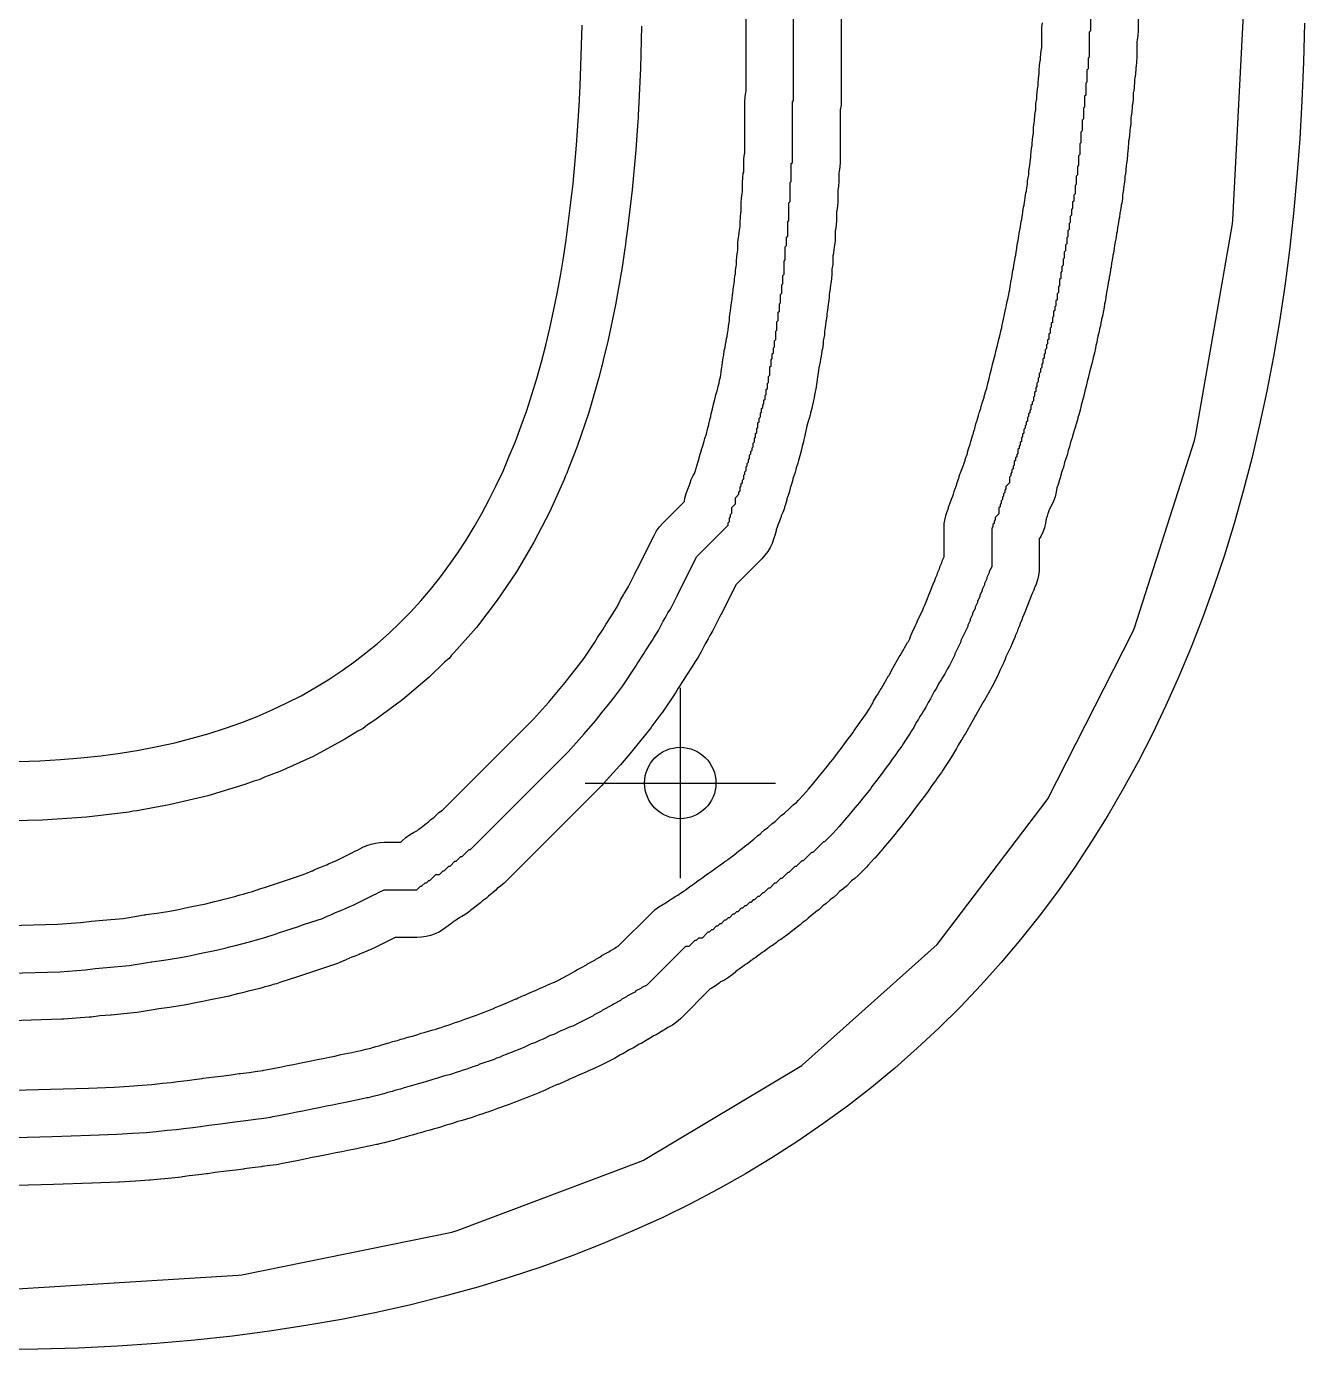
# Model space of a CAD drawing. Header units: millimetres. Extents: x 0 to 1800, y 0 to 406.
# Drawn here: x 906.4 to 1013.8, y 51.5 to 162.7 of the extents above; entities that cross this region are included whole.
import ezdxf

# ---------------------------------------------------------------- set-up
doc = ezdxf.new("R2010")
doc.units = ezdxf.units.MM
for name, color, linetype in [('1_LETTERS', 7, 'Continuous'), ('2_BACK_inset_5mm', 7, 'Continuous'), ('4_THREADED_RODS_MX', 7, 'Continuous'), ('CENTERLINE', 7, 'Continuous'), ('GROOVE_8MM', 7, 'Continuous')]:
    doc.layers.add(name, color=color, linetype=linetype)

msp = doc.modelspace()

# ---------------------------------------------------------------- linework, layer by layer
at = {"layer": '1_LETTERS'}
for points in [[(1013.8, 162.97), (1013.73, 159.69), (1013.59, 156.45), (1013.41, 153.25), (1013.17, 150.09), (1012.88, 146.98), (1012.54, 143.91), (1012.14, 140.88), (1011.7, 137.89), (1011.19, 134.95), (1010.64, 132.06), (1010.03, 129.21), (1009.37, 126.4), (1008.66, 123.64), (1007.89, 120.92), (1007.07, 118.26), (1006.19, 115.63), (1005.27, 113.06), (1004.28, 110.53), (1003.25, 108.05), (1002.16, 105.62), (1001.02, 103.24), (999.82, 100.9), (998.57, 98.61), (997.27, 96.38), (995.91, 94.19), (994.5, 92.05), (993.04, 89.97), (991.52, 87.93), (989.94, 85.95), (988.32, 84.02), (986.64, 82.14), (984.9, 80.31), (983.11, 78.53), (981.27, 76.81), (979.37, 75.14), (977.41, 73.52), (975.41, 71.96), (973.34, 70.45), (971.23, 69), (969.06, 67.6), (966.83, 66.26), (964.55, 64.98), (962.21, 63.75), (959.82, 62.57), (957.38, 61.46), (954.88, 60.4), (952.32, 59.4), (949.71, 58.45), (947.05, 57.57), (944.33, 56.74), (941.55, 55.97), (938.72, 55.26), (935.83, 54.61), (932.89, 54.03), (929.9, 53.5), (926.84, 53.03), (923.74, 52.62), (920.57, 52.28), (917.35, 52), (914.08, 51.78), (910.75, 51.62), (907.36, 51.52), (903.92, 51.49)], [(905.75, 100.91), (907.54, 100.98), (909.29, 101.08), (910.99, 101.22), (912.66, 101.4), (914.28, 101.61), (915.86, 101.87), (917.39, 102.17), (918.89, 102.5), (920.35, 102.87), (921.77, 103.27), (923.15, 103.72), (924.5, 104.19), (925.8, 104.71), (927.07, 105.25), (928.3, 105.84), (929.5, 106.45), (930.65, 107.11), (931.78, 107.79), (932.87, 108.51), (933.92, 109.26), (934.94, 110.04), (935.92, 110.85), (936.88, 111.7), (937.8, 112.57), (938.68, 113.48), (939.54, 114.41), (940.37, 115.38), (941.16, 116.37), (941.92, 117.4), (942.66, 118.45), (943.36, 119.53), (944.04, 120.63), (944.68, 121.77), (945.3, 122.93), (945.89, 124.11), (946.46, 125.33), (946.99, 126.57), (947.5, 127.83), (947.99, 129.12), (948.45, 130.43), (948.88, 131.76), (949.3, 133.12), (949.68, 134.5), (950.05, 135.91), (950.39, 137.33), (950.7, 138.78), (951, 140.25), (951.28, 141.74), (951.53, 143.25), (951.76, 144.78), (951.97, 146.33), (952.17, 147.9), (952.34, 149.49), (952.5, 151.09), (952.63, 152.72), (952.75, 154.36), (952.85, 156.02), (952.94, 157.69), (953.01, 159.38), (953.06, 161.09), (953.1, 162.81)]]:
    msp.add_lwpolyline(points, dxfattribs=at)
at = {"layer": '2_BACK_inset_5mm'}
for points in [[(903.8, 56.49), (924.21, 57.74), (924.5, 57.78), (942.17, 61.36), (942.61, 61.49), (957.94, 67.26), (958.26, 67.41), (971.58, 75.38), (971.63, 75.41), (982.94, 85.54), (992.19, 97.7), (992.23, 97.77), (999.36, 111.77), (999.51, 112.16), (1004.56, 127.9), (1004.68, 128.4), (1007.74, 146.11), (1007.78, 146.45), (1008.83, 166.43)], [(958.1, 162.73), (958, 159.2), (957.85, 155.74), (957.82, 155.27), (957.81, 155.03), (957.78, 154.75), (957.62, 152.32), (957.32, 148.97), (956.93, 145.68), (956.79, 144.72), (956.76, 144.37), (956.69, 144.03), (956.47, 142.46), (955.91, 139.3), (955.26, 136.21), (954.91, 134.79), (954.83, 134.37), (954.73, 134.07), (954.51, 133.2), (953.66, 130.26), (952.69, 127.4), (951.97, 125.56), (951.83, 125.15), (951.72, 124.92), (951.6, 124.63), (950.4, 121.94), (949.06, 119.35), (947.59, 116.86), (945.98, 114.47), (944.22, 112.19), (942.32, 110.04), (942.14, 109.86), (941.93, 109.59), (941.56, 109.29), (940.26, 108.01), (938.05, 106.12), (935.69, 104.38), (935.07, 103.99), (934.72, 103.7), (934.26, 103.47), (933.18, 102.79), (930.52, 101.35), (927.71, 100.08), (926.42, 99.6), (925.98, 99.38), (925.53, 99.27), (924.76, 98.98), (921.65, 98.04), (918.41, 97.27), (916.15, 96.87), (915.72, 96.76), (915.39, 96.73), (915.01, 96.67), (911.47, 96.24), (907.77, 95.98), (903.97, 95.89)]]:
    msp.add_lwpolyline(points, dxfattribs=at)
at = {"layer": '4_THREADED_RODS_MX'}
for p, q in [((961.35, 107.11), (961.35, 91.11)), ((953.35, 99.11), (969.35, 99.11))]:
    msp.add_line(p, q, dxfattribs=at)
msp.add_circle((961.35, 99.11), 3, dxfattribs=at)
at = {"layer": 'CENTERLINE'}
for points in [[(905.05, 83.13), (909.23, 83.25), (911.38, 83.41), (912.18, 83.51), (913.18, 83.59), (915.06, 83.76), (916.59, 84.02), (916.89, 84.08), (916.95, 84.08), (917.95, 84.21), (919.19, 84.42), (919.97, 84.57), (920.47, 84.67), (920.97, 84.77), (922.38, 85.05), (923.19, 85.26), (923.59, 85.36), (923.99, 85.46), (925.05, 85.72), (925.35, 85.82), (925.75, 85.92), (926.05, 86.02), (926.45, 86.12), (927.39, 86.44), (927.69, 86.54), (929.18, 87.03), (929.18, 87.03), (929.79, 87.24), (931.28, 87.73), (931.68, 87.93), (931.98, 88.03), (932.38, 88.23), (932.68, 88.33), (932.88, 88.43), (933.18, 88.53), (933.58, 88.73), (933.88, 88.83), (935.6, 89.7), (935.8, 89.8), (936, 89.9), (936.47, 90.13), (939.22, 90.13), (939.52, 90.43), (939.62, 90.43), (939.92, 90.73), (940.02, 90.73), (940.22, 90.93), (940.32, 90.93), (940.82, 91.43), (941.12, 91.43), (941.42, 91.73), (941.52, 91.73), (941.92, 92.13), (942.02, 92.13), (942.42, 92.53), (942.52, 92.53), (942.92, 92.93), (943.02, 92.93), (943.62, 93.53), (943.72, 93.53), (951.93, 101.73), (953.28, 103.24), (954.22, 104.33), (954.8, 105.06), (955.2, 105.56), (955.77, 106.28), (956.53, 107.29), (957.62, 108.92), (957.72, 109.12), (958.32, 110.02), (958.42, 110.22), (959.02, 111.12), (959.12, 111.32), (959.52, 111.92), (959.92, 112.72), (960.12, 113.02), (960.32, 113.42), (960.52, 113.72), (961.11, 114.9), (961.21, 115.1), (961.31, 115.3), (962.73, 118.13), (965.38, 120.78), (965.38, 120.98), (965.48, 121.08), (965.48, 121.38), (965.58, 121.48), (965.58, 121.68), (965.68, 121.78), (965.68, 122.28), (965.98, 122.58), (965.98, 123.08), (966.28, 123.38), (966.28, 123.58), (966.38, 123.68), (966.38, 123.98), (966.48, 124.08), (966.48, 124.28), (966.58, 124.38), (966.58, 124.58), (966.68, 124.68), (966.68, 124.98), (966.78, 125.08), (966.78, 125.28), (966.88, 125.38), (966.88, 125.68), (966.98, 125.78), (966.98, 125.98), (967.08, 126.08), (967.08, 126.28), (967.18, 126.38), (967.18, 126.68), (967.28, 126.78), (967.28, 126.98), (967.38, 127.08), (967.38, 127.28), (967.48, 127.38), (967.48, 127.68), (967.58, 127.78), (967.58, 128.08), (967.68, 128.18), (967.68, 128.48), (967.78, 128.58), (967.78, 128.88), (967.88, 128.98), (967.88, 129.38), (967.98, 129.48), (967.98, 129.78), (968.08, 129.88), (968.08, 130.18), (968.18, 130.28), (968.18, 130.58), (968.28, 130.68), (968.28, 130.88), (968.38, 130.98), (968.38, 131.28), (968.48, 131.38), (968.48, 131.68), (968.58, 131.78), (968.58, 132.18), (968.68, 132.28), (968.68, 132.68), (968.78, 132.78), (968.78, 133.28), (968.88, 133.38), (968.88, 134.08), (968.98, 134.18), (968.98, 134.68), (969.08, 134.78), (969.08, 135.18), (969.18, 135.28), (969.18, 135.68), (969.28, 135.78), (969.28, 136.28), (969.38, 136.38), (969.38, 137.08), (969.48, 137.18), (969.48, 137.88), (969.58, 137.98), (969.58, 138.68), (969.68, 138.78), (969.68, 139.38), (969.78, 139.48), (969.78, 140.18), (969.88, 140.28), (969.88, 140.98), (969.98, 141.08), (969.98, 141.78), (970.08, 141.88), (970.08, 142.98), (970.18, 143.08), (970.18, 144.18), (970.28, 144.28), (970.28, 144.98), (970.38, 145.08), (970.38, 146.28), (970.48, 146.38), (970.48, 147.88), (970.58, 147.98), (970.58, 149.58), (970.68, 149.68), (970.68, 151.18), (970.78, 151.28), (970.78, 156.38), (970.88, 156.48), (970.88, 206.16)], [(995.82, 164.63), (995.82, 162.33), (995.72, 162.23), (995.72, 160.13), (995.62, 160.03), (995.62, 159.13), (995.52, 159.03), (995.52, 158.03), (995.42, 157.93), (995.42, 156.93), (995.32, 156.83), (995.32, 155.93), (995.22, 155.83), (995.22, 154.93), (995.12, 154.83), (995.12, 153.93), (995.02, 153.83), (995.02, 152.93), (994.92, 152.83), (994.92, 151.93), (994.82, 151.83), (994.82, 151.03), (994.72, 150.93), (994.72, 150.23), (994.62, 150.13), (994.62, 149.43), (994.52, 149.33), (994.52, 148.63), (994.42, 148.53), (994.42, 148.03), (994.32, 147.93), (994.32, 147.43), (994.22, 147.33), (994.22, 146.83), (994.12, 146.73), (994.12, 146.23), (994.02, 146.13), (994.02, 145.63), (993.92, 145.53), (993.92, 145.03), (993.82, 144.93), (993.82, 144.43), (993.72, 144.33), (993.72, 143.83), (993.62, 143.73), (993.62, 143.23), (993.52, 143.13), (993.52, 142.63), (993.42, 142.53), (993.42, 142.13), (993.32, 142.03), (993.32, 141.53), (993.22, 141.43), (993.22, 140.93), (993.12, 140.83), (993.12, 140.33), (993.02, 140.23), (993.02, 139.73), (992.92, 139.63), (992.92, 139.23), (992.82, 139.13), (992.82, 138.83), (992.72, 138.73), (992.72, 138.33), (992.62, 138.23), (992.62, 137.83), (992.52, 137.73), (992.52, 137.43), (992.42, 137.33), (992.42, 136.93), (992.32, 136.83), (992.32, 136.43), (992.22, 136.33), (992.22, 136.03), (992.12, 135.93), (992.12, 135.63), (992.02, 135.53), (992.02, 135.23), (991.92, 135.13), (991.92, 134.83), (991.82, 134.73), (991.82, 134.43), (991.72, 134.33), (991.72, 134.03), (991.62, 133.93), (991.62, 133.63), (991.52, 133.53), (991.52, 133.23), (991.42, 133.13), (991.42, 132.83), (991.32, 132.73), (991.32, 132.43), (991.22, 132.33), (991.22, 132.03), (991.12, 131.93), (991.12, 131.63), (991.02, 131.53), (991.02, 131.23), (990.92, 131.13), (990.92, 130.93), (990.82, 130.83), (990.82, 130.53), (990.72, 130.43), (990.72, 130.23), (990.62, 130.13), (990.62, 129.93), (990.52, 129.83), (990.52, 129.53), (990.42, 129.43), (990.42, 129.23), (990.32, 129.13), (990.32, 128.93), (990.22, 128.83), (990.22, 128.53), (990.12, 128.43), (990.12, 128.23), (990.02, 128.13), (990.02, 127.83), (989.92, 127.73), (989.92, 127.53), (989.82, 127.43), (989.82, 127.23), (989.72, 127.13), (989.72, 126.83), (989.62, 126.73), (989.62, 126.53), (989.52, 126.43), (989.52, 126.23), (989.42, 126.13), (989.42, 125.83), (989.32, 125.73), (989.32, 125.53), (989.22, 125.43), (989.22, 125.23), (989.12, 125.13), (989.12, 124.93), (989.02, 124.83), (989.02, 124.33), (988.72, 124.03), (988.72, 123.83), (988.62, 123.73), (988.62, 123.53), (988.52, 123.43), (988.52, 123.23), (988.42, 123.13), (988.42, 122.93), (988.32, 122.83), (988.32, 122.63), (988.22, 122.53), (988.22, 122.33), (988.12, 122.23), (988.12, 121.73), (987.82, 121.43), (987.82, 121.23), (987.72, 121.13), (987.72, 120.93), (987.62, 120.83), (987.62, 120.63), (987.52, 120.53), (987.52, 117.28), (987.32, 116.88), (987.32, 116.78), (987.12, 116.38), (987.12, 116.28), (986.92, 115.88), (986.92, 115.78), (986.72, 115.38), (986.72, 115.28), (986.52, 114.88), (986.52, 114.78), (986.32, 114.38), (986.32, 114.28), (986.12, 113.88), (986.12, 113.78), (985.92, 113.38), (985.92, 113.28), (985.72, 112.88), (985.72, 112.78), (985.52, 112.38), (985.52, 112.28), (984.92, 111.08), (984.92, 110.98), (984.42, 109.98), (984.42, 109.88), (983.98, 108.99), (983.78, 108.69), (983.58, 108.29), (983.38, 107.99), (983.28, 107.79), (983.08, 107.49), (982.88, 107.09), (982.68, 106.79), (982.38, 106.19), (982.18, 105.89), (981.98, 105.49), (981.78, 105.19), (981.68, 104.99), (981.48, 104.69), (981.38, 104.49), (981.18, 104.19), (980.98, 103.79), (980.78, 103.49), (980.68, 103.29), (980.29, 102.71), (980.09, 102.41), (979.97, 102.22), (979.67, 101.82), (979.47, 101.52), (979.17, 101.12), (978.97, 100.82), (978.96, 100.81), (978.66, 100.41), (978.36, 100.01), (978.06, 99.61), (977.76, 99.21), (977.46, 98.81), (977.33, 98.63), (977.1, 98.35), (976.7, 97.85), (976.41, 97.48), (976.02, 97.02), (975.52, 96.42), (975.16, 95.98), (974.68, 95.44), (974.17, 94.87), (973.48, 94.18), (973.38, 94.18), (972.48, 93.28), (972.38, 93.28), (971.68, 92.58), (971.58, 92.58), (971.08, 92.08), (970.98, 92.08), (970.48, 91.58), (970.38, 91.58), (969.88, 91.08), (969.78, 91.08), (969.38, 90.68), (969.28, 90.68), (968.88, 90.28), (968.78, 90.28), (968.38, 89.88), (968.28, 89.88), (967.98, 89.58), (967.88, 89.58), (967.58, 89.28), (967.48, 89.28), (967.28, 89.08), (967.18, 89.08), (966.88, 88.78), (966.78, 88.78), (966.58, 88.58), (966.48, 88.58), (966.18, 88.28), (966.08, 88.28), (965.88, 88.08), (965.78, 88.08), (965.48, 87.78), (965.38, 87.78), (965.18, 87.58), (965.08, 87.58), (964.78, 87.28), (964.68, 87.28), (964.48, 87.08), (964.38, 87.08), (964.08, 86.78), (963.98, 86.78), (963.78, 86.58), (963.68, 86.58), (963.18, 86.08), (962.88, 86.08), (962.68, 85.88), (962.58, 85.88), (962.08, 85.38), (961.78, 85.38), (958.53, 82.13), (958.13, 81.93), (958.03, 81.83), (957.63, 81.63), (957.53, 81.53), (956.93, 81.23), (956.83, 81.13), (956.43, 80.93), (956.33, 80.83), (955.73, 80.53), (955.63, 80.43), (954.83, 80.03), (954.73, 79.93), (954.13, 79.63), (954.03, 79.53), (952.92, 78.98), (952.92, 78.98), (952.32, 78.68), (952.02, 78.58), (951.62, 78.38), (951.32, 78.28), (950.72, 77.98), (950.42, 77.88), (949.82, 77.58), (949.52, 77.48), (949.12, 77.28), (948.82, 77.18), (948.22, 76.88), (947.92, 76.78), (947.72, 76.68), (947.42, 76.58), (947.22, 76.48), (946.92, 76.38), (946.72, 76.28), (946.42, 76.18), (946.22, 76.08), (945.92, 75.98), (945.72, 75.88), (944.52, 75.48), (944.32, 75.38), (944.31, 75.37), (944.01, 75.27), (943.71, 75.17), (943.41, 75.07), (943.11, 74.97), (942.81, 74.87), (942.51, 74.77), (942.21, 74.67), (941.95, 74.59), (941.55, 74.49), (940.95, 74.29), (940.55, 74.19), (939.95, 73.99), (939.55, 73.89), (939.25, 73.79), (938.85, 73.69), (938.55, 73.59), (938.15, 73.49), (937.85, 73.39), (937.45, 73.29), (937.15, 73.19), (936.75, 73.09), (936.45, 72.99), (936.31, 72.95), (935.91, 72.85), (935.51, 72.75), (935.12, 72.65), (935.03, 72.64), (934.53, 72.54), (933.62, 72.35), (933.22, 72.25), (932.63, 72.14), (932.13, 72.04), (931.63, 71.94), (931.13, 71.84), (930.13, 71.64), (929.63, 71.54), (929.13, 71.44), (928.63, 71.34), (927.63, 71.14), (927.13, 71.04), (926.93, 71), (926.35, 70.92), (925.65, 70.82), (924.85, 70.72), (924.15, 70.62), (923.51, 70.54), (922.71, 70.44), (921.75, 70.32), (921.05, 70.22), (920.41, 70.14), (919.61, 70.04), (919.02, 69.97), (918.24, 69.89), (917.32, 69.8), (916.47, 69.72), (915.32, 69.64), (914, 69.56), (911.78, 69.47), (908.57, 69.37), (905.44, 69.28)]]:
    msp.add_lwpolyline(points, dxfattribs=at)
at = {"layer": 'GROOVE_8MM'}
for points in [[(905, 87.13), (909.02, 87.24), (910.97, 87.39), (911.68, 87.48), (911.87, 87.5), (912.84, 87.58), (914.55, 87.73), (915.87, 87.95), (916.1, 88), (916.32, 88.04), (916.38, 88.04), (916.45, 88.05), (917.37, 88.17), (918.47, 88.35), (919.18, 88.49), (919.68, 88.59), (920.18, 88.69), (921.5, 88.96), (922.22, 89.14), (922.62, 89.24), (923.02, 89.34), (923.93, 89.56), (924.08, 89.62), (924.38, 89.7), (924.63, 89.76), (924.78, 89.82), (925.08, 89.9), (925.33, 89.96), (926.12, 90.23), (926.42, 90.33), (927.92, 90.83), (927.92, 90.83), (928.52, 91.03), (929.75, 91.44), (929.89, 91.51), (930.42, 91.73), (930.45, 91.74), (930.59, 91.81), (931.12, 92.03), (931.2, 92.06), (931.62, 92.23), (931.65, 92.24), (931.79, 92.31), (932.32, 92.53), (932.35, 92.54), (933.82, 93.27), (934.02, 93.37), (934.22, 93.47), (934.68, 93.71), (935.02, 93.86), (935.37, 93.98), (935.74, 94.06), (936.1, 94.11), (936.47, 94.13), (937.82, 94.13), (937.86, 94.15), (937.97, 94.23), (937.99, 94.26), (938.28, 94.52), (938.6, 94.76), (938.94, 94.96), (939.26, 95.11), (939.38, 95.22), (939.7, 95.46), (939.7, 95.46), (939.88, 95.62), (940.2, 95.86), (940.2, 95.86), (940.38, 96.02), (940.67, 96.23), (940.79, 96.36), (941.08, 96.62), (941.37, 96.83), (949.02, 104.49), (950.28, 105.88), (951.13, 106.88), (951.68, 107.56), (952.08, 108.06), (952.61, 108.73), (953.27, 109.6), (954.17, 110.95), (954.39, 111.33), (954.87, 112.05), (955.09, 112.43), (955.57, 113.15), (955.79, 113.53), (956.05, 113.93), (956.34, 114.5), (956.59, 114.93), (956.65, 115.03), (956.74, 115.2), (956.99, 115.63), (957.05, 115.73), (957.53, 116.69), (957.63, 116.89), (957.73, 117.09), (959.15, 119.92), (959.36, 120.3), (959.61, 120.64), (959.9, 120.96), (961.71, 122.77), (961.75, 123.06), (961.85, 123.44), (961.98, 123.81), (962.11, 124.08), (962.15, 124.24), (962.28, 124.61), (962.45, 124.97), (962.54, 125.13), (962.55, 125.14), (962.63, 125.38), (962.65, 125.44), (962.73, 125.68), (962.75, 125.74), (962.75, 125.75), (962.75, 125.76), (962.85, 126.14), (962.93, 126.38), (962.95, 126.44), (962.95, 126.45), (962.95, 126.46), (963.05, 126.84), (963.13, 127.08), (963.15, 127.14), (963.23, 127.38), (963.25, 127.44), (963.25, 127.45), (963.25, 127.46), (963.35, 127.84), (963.43, 128.08), (963.45, 128.14), (963.53, 128.38), (963.55, 128.44), (963.55, 128.45), (963.55, 128.46), (963.65, 128.84), (963.65, 128.85), (963.65, 128.86), (963.75, 129.24), (963.75, 129.25), (963.75, 129.26), (963.85, 129.64), (963.85, 129.65), (963.85, 129.66), (963.92, 129.92), (963.95, 130.16), (964.05, 130.54), (964.05, 130.55), (964.05, 130.56), (964.15, 130.94), (964.15, 130.95), (964.15, 130.96), (964.25, 131.34), (964.25, 131.35), (964.25, 131.36), (964.35, 131.74), (964.43, 131.98), (964.45, 132.04), (964.45, 132.05), (964.45, 132.06), (964.55, 132.44), (964.55, 132.45), (964.55, 132.46), (964.62, 132.72), (964.65, 132.96), (964.72, 133.22), (964.75, 133.46), (964.79, 133.62), (964.8, 133.68), (964.85, 134.06), (964.88, 134.17), (964.9, 134.48), (964.95, 134.86), (964.99, 135.02), (965, 135.08), (965.05, 135.46), (965.12, 135.72), (965.15, 135.96), (965.22, 136.22), (965.25, 136.46), (965.29, 136.62), (965.3, 136.68), (965.35, 137.06), (965.38, 137.17), (965.4, 137.48), (965.45, 137.86), (965.48, 137.97), (965.5, 138.28), (965.55, 138.66), (965.58, 138.77), (965.6, 139.08), (965.65, 139.46), (965.69, 139.6), (965.7, 139.78), (965.75, 140.16), (965.78, 140.27), (965.8, 140.58), (965.85, 140.96), (965.88, 141.07), (965.9, 141.38), (965.95, 141.76), (965.98, 141.87), (966, 142.18), (966.05, 142.56), (966.08, 142.66), (966.08, 142.98), (966.1, 143.38), (966.15, 143.76), (966.18, 143.86), (966.18, 144.18), (966.2, 144.58), (966.25, 144.96), (966.28, 145.07), (966.3, 145.38), (966.35, 145.76), (966.38, 145.86), (966.38, 146.28), (966.4, 146.68), (966.45, 147.06), (966.48, 147.16), (966.48, 147.88), (966.5, 148.28), (966.55, 148.66), (966.58, 148.76), (966.58, 149.58), (966.6, 149.98), (966.65, 150.36), (966.68, 150.46), (966.68, 151.18), (966.7, 151.58), (966.75, 151.96), (966.78, 152.06), (966.78, 156.38), (966.8, 156.78), (966.85, 157.16), (966.88, 157.26), (966.88, 206.11)], [(974.88, 206.16), (974.88, 156.48), (974.86, 156.09), (974.8, 155.7), (974.78, 155.61), (974.78, 151.28), (974.76, 150.89), (974.7, 150.5), (974.68, 150.41), (974.68, 149.68), (974.66, 149.29), (974.6, 148.9), (974.58, 148.81), (974.58, 147.98), (974.56, 147.59), (974.5, 147.2), (974.48, 147.11), (974.48, 146.38), (974.46, 145.99), (974.4, 145.6), (974.38, 145.51), (974.38, 145.08), (974.36, 144.69), (974.3, 144.3), (974.27, 144.19), (974.26, 143.89), (974.2, 143.5), (974.18, 143.41), (974.18, 143.08), (974.16, 142.69), (974.1, 142.3), (974.08, 142.21), (974.08, 141.88), (974.06, 141.49), (974, 141.1), (973.97, 140.99), (973.96, 140.69), (973.9, 140.3), (973.87, 140.19), (973.86, 139.89), (973.8, 139.5), (973.77, 139.39), (973.76, 139.09), (973.7, 138.7), (973.67, 138.57), (973.66, 138.39), (973.6, 138), (973.57, 137.89), (973.56, 137.59), (973.5, 137.2), (973.47, 137.09), (973.46, 136.79), (973.4, 136.4), (973.37, 136.29), (973.36, 135.99), (973.3, 135.6), (973.26, 135.44), (973.26, 135.39), (973.2, 135), (973.14, 134.75), (973.1, 134.5), (973.04, 134.25), (973, 134), (972.96, 133.84), (972.96, 133.79), (972.9, 133.4), (972.87, 133.29), (972.86, 132.99), (972.8, 132.6), (972.76, 132.44), (972.76, 132.39), (972.7, 132), (972.64, 131.75), (972.6, 131.5), (972.54, 131.25), (972.5, 131), (972.4, 130.62), (972.4, 130.61), (972.4, 130.6), (972.3, 130.22), (972.3, 130.21), (972.3, 130.2), (972.2, 129.82), (972.12, 129.59), (972.1, 129.52), (972.1, 129.51), (972.1, 129.5), (972, 129.12), (972, 129.11), (972, 129.1), (971.9, 128.72), (971.9, 128.71), (971.9, 128.7), (971.84, 128.45), (971.8, 128.2), (971.7, 127.82), (971.7, 127.81), (971.7, 127.8), (971.6, 127.42), (971.6, 127.41), (971.6, 127.4), (971.5, 127.02), (971.5, 127.01), (971.5, 127), (971.4, 126.62), (971.4, 126.61), (971.4, 126.6), (971.3, 126.22), (971.22, 125.99), (971.2, 125.92), (971.12, 125.69), (971.1, 125.62), (971.1, 125.61), (971.1, 125.6), (971, 125.22), (970.92, 124.99), (970.9, 124.92), (970.82, 124.69), (970.8, 124.62), (970.8, 124.61), (970.8, 124.6), (970.7, 124.22), (970.62, 123.99), (970.6, 123.92), (970.6, 123.91), (970.6, 123.9), (970.5, 123.52), (970.42, 123.29), (970.4, 123.22), (970.32, 122.99), (970.3, 122.92), (970.3, 122.91), (970.3, 122.9), (970.2, 122.52), (970.12, 122.29), (970.1, 122.22), (969.97, 121.85), (969.84, 121.58), (969.8, 121.42), (969.67, 121.05), (969.54, 120.78), (969.5, 120.62), (969.42, 120.39), (969.4, 120.32), (969.4, 120.31), (969.4, 120.3), (969.3, 119.92), (969.22, 119.69), (969.2, 119.62), (969.07, 119.25), (968.9, 118.9), (968.7, 118.56), (968.47, 118.25), (968.2, 117.95), (966.01, 115.77), (964.89, 113.51), (964.79, 113.31), (964.69, 113.11), (964.1, 111.93), (963.85, 111.5), (963.78, 111.4), (963.7, 111.23), (963.45, 110.8), (963.38, 110.7), (963.1, 110.13), (962.85, 109.7), (962.57, 109.28), (962.35, 108.9), (961.87, 108.18), (961.65, 107.8), (961.17, 107.08), (960.95, 106.7), (959.86, 105.07), (959.73, 104.89), (958.97, 103.88), (958.9, 103.78), (958.33, 103.06), (957.93, 102.56), (957.34, 101.83), (957.25, 101.73), (956.32, 100.64), (956.25, 100.56), (954.9, 99.06), (954.76, 98.91), (946.55, 90.7), (946.26, 90.44), (945.98, 90.23), (945.85, 90.1), (945.56, 89.84), (945.24, 89.6), (945.24, 89.6), (945.06, 89.44), (944.74, 89.2), (944.74, 89.2), (944.56, 89.04), (944.24, 88.8), (944.24, 88.8), (944.06, 88.64), (943.74, 88.4), (943.71, 88.38), (943.66, 88.34), (943.34, 88.1), (943.01, 87.9), (942.84, 87.82), (942.54, 87.6), (942.39, 87.51), (942.24, 87.4), (942.21, 87.38), (942.16, 87.34), (941.84, 87.1), (941.81, 87.08), (941.76, 87.04), (941.44, 86.8), (941.11, 86.6), (940.75, 86.43), (940.38, 86.3), (940, 86.21), (939.61, 86.15), (939.22, 86.13), (937.42, 86.13), (937.39, 86.12), (935.67, 85.26), (935.15, 85.04), (935.12, 85.03), (934.97, 84.96), (934.45, 84.74), (934.36, 84.71), (933.95, 84.54), (933.92, 84.53), (933.77, 84.46), (933.25, 84.24), (933.22, 84.23), (933.07, 84.16), (932.55, 83.94), (931.05, 83.44), (930.45, 83.24), (928.95, 82.74), (928.65, 82.64), (927.71, 82.33), (927.42, 82.24), (927.16, 82.18), (927.01, 82.13), (926.72, 82.04), (926.46, 81.98), (926.31, 81.93), (926.02, 81.84), (924.96, 81.58), (924.56, 81.48), (924.16, 81.38), (923.35, 81.17), (923.16, 81.13), (921.75, 80.85), (921.25, 80.75), (920.75, 80.65), (919.97, 80.49), (919.84, 80.47), (918.61, 80.26), (918.45, 80.24), (917.54, 80.13), (917.37, 80.09), (917.24, 80.07), (915.71, 79.82), (915.42, 79.78), (913.54, 79.61), (913.48, 79.6), (912.58, 79.53), (911.87, 79.44), (911.68, 79.43), (909.54, 79.26), (909.35, 79.25), (905.17, 79.13)], [(999.82, 163.85), (999.82, 162.33), (999.8, 161.93), (999.75, 161.55), (999.72, 161.45), (999.72, 160.13), (999.7, 159.73), (999.65, 159.35), (999.62, 159.25), (999.62, 159.13), (999.6, 158.73), (999.55, 158.35), (999.52, 158.25), (999.52, 158.03), (999.5, 157.63), (999.45, 157.25), (999.42, 157.15), (999.42, 156.93), (999.4, 156.53), (999.35, 156.15), (999.32, 156.05), (999.32, 155.93), (999.3, 155.53), (999.25, 155.15), (999.22, 155.05), (999.22, 154.93), (999.2, 154.53), (999.15, 154.15), (999.12, 154.05), (999.12, 153.93), (999.1, 153.53), (999.05, 153.15), (999.02, 153.05), (999.02, 152.93), (999, 152.53), (998.95, 152.15), (998.92, 152.05), (998.92, 151.93), (998.9, 151.53), (998.85, 151.15), (998.82, 151.05), (998.82, 151.03), (998.8, 150.63), (998.75, 150.25), (998.72, 150.14), (998.7, 149.83), (998.65, 149.45), (998.62, 149.34), (998.6, 149.03), (998.55, 148.65), (998.52, 148.54), (998.5, 148.23), (998.45, 147.85), (998.41, 147.69), (998.4, 147.63), (998.35, 147.25), (998.31, 147.09), (998.3, 147.03), (998.25, 146.65), (998.21, 146.49), (998.2, 146.43), (998.15, 146.05), (998.11, 145.89), (998.1, 145.83), (998.05, 145.45), (998.01, 145.29), (998, 145.23), (997.95, 144.85), (997.91, 144.69), (997.9, 144.63), (997.85, 144.25), (997.81, 144.09), (997.8, 144.03), (997.75, 143.65), (997.71, 143.49), (997.7, 143.43), (997.65, 143.05), (997.61, 142.89), (997.6, 142.83), (997.55, 142.45), (997.51, 142.29), (997.5, 142.23), (997.45, 141.85), (997.38, 141.59), (997.35, 141.35), (997.31, 141.19), (997.3, 141.13), (997.25, 140.75), (997.21, 140.59), (997.2, 140.53), (997.15, 140.15), (997.11, 139.99), (997.1, 139.93), (997.05, 139.55), (997.01, 139.39), (997, 139.33), (996.95, 138.95), (996.88, 138.69), (996.85, 138.45), (996.75, 138.07), (996.75, 138.06), (996.75, 138.05), (996.68, 137.79), (996.65, 137.55), (996.58, 137.29), (996.55, 137.05), (996.45, 136.67), (996.45, 136.66), (996.45, 136.65), (996.38, 136.39), (996.35, 136.15), (996.28, 135.89), (996.25, 135.65), (996.15, 135.27), (996.15, 135.26), (996.15, 135.25), (996.05, 134.87), (996.05, 134.86), (996.05, 134.85), (995.95, 134.47), (995.95, 134.46), (995.95, 134.45), (995.85, 134.07), (995.85, 134.06), (995.85, 134.05), (995.75, 133.67), (995.75, 133.66), (995.75, 133.65), (995.65, 133.27), (995.65, 133.26), (995.65, 133.25), (995.55, 132.87), (995.55, 132.86), (995.55, 132.85), (995.45, 132.47), (995.45, 132.46), (995.45, 132.45), (995.35, 132.07), (995.35, 132.06), (995.35, 132.05), (995.25, 131.67), (995.25, 131.66), (995.25, 131.65), (995.15, 131.27), (995.15, 131.26), (995.15, 131.25), (995.05, 130.87), (995.05, 130.86), (995.05, 130.85), (994.95, 130.47), (994.95, 130.46), (994.95, 130.45), (994.85, 130.07), (994.77, 129.83), (994.75, 129.77), (994.75, 129.76), (994.75, 129.75), (994.65, 129.37), (994.57, 129.13), (994.55, 129.07), (994.47, 128.83), (994.45, 128.77), (994.45, 128.76), (994.45, 128.75), (994.35, 128.37), (994.27, 128.13), (994.25, 128.07), (994.17, 127.83), (994.15, 127.77), (994.15, 127.76), (994.15, 127.75), (994.05, 127.37), (993.97, 127.13), (993.95, 127.07), (993.95, 127.06), (993.95, 127.05), (993.85, 126.67), (993.77, 126.43), (993.75, 126.37), (993.67, 126.13), (993.65, 126.07), (993.65, 126.06), (993.65, 126.05), (993.55, 125.67), (993.47, 125.43), (993.45, 125.37), (993.37, 125.13), (993.35, 125.07), (993.35, 125.06), (993.35, 125.05), (993.25, 124.67), (993.17, 124.43), (993.15, 124.37), (993.07, 124.13), (993.05, 124.07), (993, 123.93), (992.95, 123.55), (992.85, 123.17), (992.72, 122.8), (992.55, 122.44), (992.37, 122.14), (992.37, 122.13), (992.35, 122.07), (992.27, 121.83), (992.25, 121.77), (992.17, 121.53), (992.15, 121.47), (992.1, 121.33), (992.05, 120.95), (991.95, 120.57), (991.82, 120.2), (991.65, 119.84), (991.52, 119.63), (991.52, 117.28), (991.51, 116.91), (991.46, 116.54), (991.37, 116.18), (991.25, 115.83), (991.12, 115.53), (991.05, 115.33), (990.92, 115.03), (990.85, 114.83), (990.72, 114.53), (990.65, 114.33), (990.52, 114.03), (990.45, 113.83), (990.32, 113.53), (990.25, 113.33), (990.12, 113.03), (990.05, 112.83), (989.92, 112.53), (989.85, 112.33), (989.72, 112.03), (989.65, 111.83), (989.52, 111.53), (989.45, 111.33), (989.32, 111.03), (989.25, 110.83), (989.1, 110.49), (988.72, 109.72), (988.65, 109.53), (988.5, 109.19), (988.22, 108.62), (988.15, 108.43), (988, 108.09), (987.56, 107.21), (987.31, 106.78), (987.25, 106.68), (987.16, 106.51), (986.91, 106.08), (986.83, 105.96), (986.61, 105.58), (986.55, 105.48), (986.46, 105.31), (986.21, 104.88), (986.15, 104.78), (985.96, 104.41), (985.71, 103.98), (985.65, 103.88), (985.56, 103.71), (985.31, 103.28), (985.23, 103.16), (985.01, 102.78), (984.93, 102.66), (984.71, 102.28), (984.65, 102.18), (984.56, 102.01), (984.31, 101.58), (984.23, 101.46), (984.01, 101.08), (983.62, 100.49), (983.42, 100.19), (983.29, 100), (983.17, 99.82), (982.93, 99.51), (982.79, 99.3), (982.67, 99.12), (982.43, 98.81), (982.29, 98.6), (982.17, 98.42), (981.86, 98.01), (981.56, 97.61), (981.26, 97.21), (980.96, 96.81), (980.66, 96.41), (980.53, 96.23), (980.45, 96.13), (980.22, 95.85), (979.82, 95.35), (979.53, 94.99), (979.48, 94.92), (979.09, 94.46), (978.59, 93.86), (978.23, 93.42), (978.17, 93.35), (977.69, 92.8), (977.65, 92.76), (977.15, 92.2), (977, 92.05), (976.31, 91.35), (976.02, 91.09), (975.73, 90.88), (975.31, 90.45), (975.02, 90.19), (974.73, 89.98), (974.51, 89.75), (974.22, 89.49), (973.93, 89.28), (973.91, 89.25), (973.62, 88.99), (973.33, 88.78), (973.31, 88.75), (973.02, 88.49), (972.73, 88.28), (972.71, 88.25), (972.42, 87.99), (972.1, 87.75), (972.1, 87.75), (971.92, 87.59), (971.6, 87.35), (971.6, 87.35), (971.42, 87.19), (971.1, 86.95), (971.1, 86.95), (970.92, 86.79), (970.6, 86.55), (970.57, 86.53), (970.52, 86.49), (970.2, 86.25), (970.17, 86.23), (970.12, 86.19), (969.8, 85.95), (969.64, 85.86), (969.5, 85.75), (969.47, 85.73), (969.42, 85.69), (969.1, 85.45), (968.94, 85.36), (968.8, 85.25), (968.77, 85.23), (968.72, 85.19), (968.4, 84.95), (968.24, 84.86), (968.1, 84.75), (968.07, 84.73), (968.02, 84.69), (967.7, 84.45), (967.54, 84.36), (967.4, 84.25), (967.37, 84.23), (967.32, 84.19), (967, 83.95), (966.84, 83.86), (966.7, 83.75), (966.67, 83.73), (966.62, 83.69), (966.3, 83.45), (966.14, 83.36), (966.03, 83.28), (966.01, 83.25), (965.72, 82.99), (965.4, 82.75), (965.06, 82.55), (964.74, 82.4), (964.62, 82.29), (964.3, 82.05), (963.96, 81.85), (963.86, 81.8), (961.36, 79.3), (961.04, 79.02), (960.69, 78.77), (960.32, 78.55), (960.3, 78.55), (960.19, 78.47), (959.82, 78.25), (959.8, 78.25), (959.69, 78.17), (959.32, 77.95), (959.1, 77.85), (958.99, 77.77), (958.62, 77.55), (958.6, 77.55), (958.49, 77.47), (958.12, 77.25), (957.9, 77.15), (957.79, 77.07), (957.42, 76.85), (957, 76.65), (956.89, 76.57), (956.52, 76.35), (956.3, 76.25), (956.19, 76.17), (955.82, 75.95), (954.71, 75.4), (954.11, 75.1), (953.58, 74.88), (953.55, 74.87), (953.41, 74.8), (952.88, 74.58), (952.85, 74.57), (952.51, 74.4), (951.98, 74.18), (951.95, 74.17), (951.61, 74), (951.08, 73.78), (951.05, 73.77), (950.91, 73.7), (950.38, 73.48), (950.35, 73.47), (950.01, 73.3), (949.48, 73.08), (949.4, 73.05), (948.98, 72.88), (948.9, 72.85), (948.48, 72.68), (948.4, 72.65), (947.98, 72.48), (947.9, 72.45), (947.48, 72.28), (947.4, 72.25), (946.98, 72.08), (946, 71.75), (945.58, 71.58), (945.28, 71.48), (944.98, 71.38), (944.68, 71.28), (944.38, 71.18), (944.08, 71.08), (943.78, 70.98), (943.48, 70.88), (943.22, 70.79), (942.92, 70.71), (942.67, 70.65), (942.22, 70.49), (941.92, 70.41), (941.67, 70.35), (941.22, 70.19), (940.92, 70.11), (940.67, 70.05), (940.52, 69.99), (940.22, 69.91), (939.97, 69.85), (939.82, 69.79), (939.52, 69.71), (939.27, 69.65), (939.12, 69.59), (938.82, 69.51), (938.57, 69.45), (938.42, 69.39), (938.12, 69.31), (937.87, 69.25), (937.72, 69.19), (937.42, 69.11), (937.28, 69.07), (936.88, 68.97), (936.48, 68.87), (936.09, 68.77), (935.91, 68.73), (935.82, 68.72), (935.32, 68.62), (934.5, 68.45), (934.19, 68.37), (934.01, 68.33), (933.42, 68.22), (932.92, 68.12), (932.42, 68.02), (931.92, 67.92), (930.92, 67.72), (930.42, 67.62), (929.92, 67.52), (929.42, 67.42), (928.42, 67.22), (927.92, 67.12), (927.72, 67.08), (927.43, 67.03), (926.88, 66.96), (926.22, 66.87), (926.15, 66.86), (925.38, 66.76), (924.72, 66.67), (924.65, 66.66), (924, 66.58), (923.2, 66.48), (922.28, 66.36), (921.62, 66.27), (921.55, 66.26), (920.9, 66.18), (920.1, 66.08), (919.52, 66), (919.42, 65.99), (918.64, 65.91), (917.72, 65.82), (917.68, 65.82), (916.83, 65.74), (916.76, 65.73), (915.6, 65.65), (915.57, 65.65), (914.24, 65.57), (914.16, 65.56), (911.94, 65.47), (911.9, 65.47), (908.69, 65.37), (905.56, 65.28)], [(905.38, 73.28), (908.45, 73.37), (911.64, 73.47), (913.79, 73.55), (915.05, 73.63), (916.15, 73.71), (916.94, 73.78), (917.84, 73.87), (918.58, 73.95), (919.11, 74.01), (919.91, 74.11), (920.52, 74.19), (921.19, 74.28), (921.26, 74.29), (922.21, 74.41), (923.01, 74.51), (923.62, 74.59), (924.29, 74.68), (924.36, 74.69), (925.12, 74.79), (925.79, 74.88), (925.86, 74.89), (926.29, 74.95), (926.35, 74.96), (926.85, 75.06), (927.85, 75.26), (928.35, 75.36), (928.85, 75.46), (929.35, 75.56), (930.35, 75.76), (930.85, 75.86), (931.35, 75.96), (931.85, 76.06), (932.34, 76.16), (932.65, 76.24), (932.84, 76.28), (933.75, 76.46), (934.24, 76.56), (934.54, 76.63), (934.94, 76.73), (935.34, 76.83), (935.49, 76.88), (935.78, 76.97), (936.04, 77.03), (936.19, 77.08), (936.48, 77.17), (936.74, 77.23), (936.89, 77.28), (937.18, 77.37), (937.44, 77.43), (937.59, 77.48), (937.88, 77.57), (938.14, 77.63), (938.29, 77.68), (938.58, 77.77), (938.84, 77.83), (939.29, 77.98), (939.58, 78.07), (939.84, 78.13), (940.29, 78.28), (940.58, 78.37), (940.84, 78.43), (940.95, 78.47), (941.25, 78.57), (941.55, 78.67), (941.85, 78.77), (942.15, 78.87), (942.45, 78.97), (942.75, 79.07), (942.84, 79.1), (943.25, 79.27), (944.24, 79.6), (944.65, 79.77), (944.74, 79.8), (945.15, 79.97), (945.24, 80), (945.65, 80.17), (945.74, 80.2), (946.15, 80.37), (946.24, 80.4), (946.65, 80.57), (946.68, 80.58), (947.03, 80.75), (947.55, 80.97), (947.58, 80.98), (947.73, 81.05), (948.25, 81.27), (948.28, 81.28), (948.63, 81.45), (949.15, 81.67), (949.18, 81.68), (949.53, 81.85), (950.05, 82.07), (950.08, 82.08), (950.23, 82.15), (950.75, 82.37), (950.78, 82.38), (951.13, 82.55), (951.13, 82.55), (951.86, 82.92), (951.97, 83), (952.34, 83.21), (952.56, 83.32), (952.67, 83.4), (953.04, 83.61), (953.46, 83.82), (953.57, 83.9), (953.94, 84.11), (954.16, 84.22), (954.27, 84.3), (954.64, 84.51), (954.66, 84.52), (954.77, 84.6), (955.14, 84.81), (955.36, 84.92), (955.47, 85), (955.84, 85.21), (955.86, 85.22), (955.97, 85.3), (956.13, 85.39), (958.95, 88.21), (959.24, 88.47), (959.56, 88.71), (959.89, 88.91), (960.06, 88.99), (960.36, 89.21), (960.51, 89.3), (960.66, 89.41), (960.99, 89.61), (961.16, 89.69), (961.46, 89.91), (961.61, 90), (961.76, 90.11), (961.79, 90.13), (961.84, 90.17), (962.16, 90.41), (962.31, 90.5), (962.46, 90.61), (962.49, 90.63), (962.54, 90.67), (962.86, 90.91), (963.01, 91), (963.16, 91.11), (963.19, 91.13), (963.24, 91.17), (963.56, 91.41), (963.71, 91.5), (963.86, 91.61), (963.89, 91.63), (963.94, 91.67), (964.26, 91.91), (964.41, 92), (964.56, 92.11), (964.59, 92.13), (964.64, 92.17), (964.96, 92.41), (965.11, 92.5), (965.26, 92.61), (965.29, 92.63), (965.34, 92.67), (965.66, 92.91), (965.69, 92.93), (965.74, 92.97), (966.06, 93.21), (966.06, 93.21), (966.24, 93.37), (966.56, 93.61), (966.56, 93.61), (966.74, 93.77), (967.06, 94.01), (967.06, 94.01), (967.24, 94.17), (967.52, 94.38), (967.55, 94.41), (967.84, 94.67), (968.12, 94.88), (968.15, 94.91), (968.44, 95.17), (968.72, 95.38), (968.75, 95.41), (969.04, 95.67), (969.32, 95.88), (969.55, 96.11), (969.84, 96.37), (970.12, 96.58), (970.55, 97.01), (970.84, 97.27), (971.12, 97.48), (971.27, 97.63), (971.69, 98.09), (972.12, 98.58), (972.45, 98.98), (972.95, 99.58), (973.31, 100.01), (973.57, 100.35), (973.97, 100.85), (974.16, 101.08), (974.26, 101.21), (974.56, 101.61), (974.86, 102.01), (975.16, 102.41), (975.46, 102.81), (975.7, 103.13), (975.84, 103.34), (975.97, 103.52), (976.2, 103.83), (976.34, 104.04), (976.47, 104.22), (976.7, 104.53), (976.76, 104.63), (976.96, 104.93), (977.23, 105.33), (977.45, 105.71), (977.52, 105.81), (977.6, 105.98), (977.85, 106.41), (977.93, 106.53), (978.15, 106.91), (978.23, 107.03), (978.45, 107.41), (978.52, 107.51), (978.6, 107.68), (978.85, 108.11), (978.92, 108.21), (979.1, 108.58), (979.35, 109.01), (979.42, 109.11), (979.5, 109.28), (979.75, 109.71), (979.83, 109.83), (980.05, 110.21), (980.12, 110.31), (980.2, 110.48), (980.45, 110.91), (980.52, 111.01), (980.63, 111.24), (980.7, 111.43), (980.85, 111.77), (981.13, 112.34), (981.2, 112.53), (981.35, 112.87), (981.73, 113.64), (981.8, 113.83), (981.93, 114.12), (982, 114.33), (982.13, 114.62), (982.2, 114.83), (982.33, 115.12), (982.4, 115.33), (982.53, 115.62), (982.6, 115.83), (982.73, 116.12), (982.8, 116.33), (982.93, 116.62), (983, 116.83), (983.13, 117.12), (983.2, 117.33), (983.33, 117.62), (983.4, 117.83), (983.52, 118.12), (983.52, 120.53), (983.54, 120.92), (983.6, 121.31), (983.7, 121.69), (983.78, 121.92), (983.8, 121.99), (983.88, 122.22), (983.9, 122.29), (983.98, 122.52), (984, 122.59), (984.13, 122.96), (984.26, 123.23), (984.3, 123.39), (984.38, 123.62), (984.4, 123.69), (984.48, 123.92), (984.5, 123.99), (984.58, 124.22), (984.6, 124.29), (984.68, 124.52), (984.7, 124.59), (984.78, 124.82), (984.8, 124.89), (984.88, 125.12), (984.9, 125.19), (985.03, 125.56), (985.16, 125.83), (985.2, 125.99), (985.28, 126.22), (985.3, 126.29), (985.38, 126.52), (985.4, 126.59), (985.48, 126.82), (985.5, 126.89), (985.5, 126.9), (985.5, 126.91), (985.6, 127.29), (985.68, 127.52), (985.7, 127.59), (985.78, 127.82), (985.8, 127.89), (985.8, 127.9), (985.8, 127.91), (985.9, 128.29), (985.98, 128.52), (986, 128.59), (986.08, 128.82), (986.1, 128.89), (986.1, 128.9), (986.1, 128.91), (986.2, 129.29), (986.28, 129.52), (986.3, 129.59), (986.3, 129.6), (986.3, 129.61), (986.4, 129.99), (986.48, 130.22), (986.5, 130.29), (986.58, 130.52), (986.6, 130.59), (986.6, 130.6), (986.6, 130.61), (986.7, 130.99), (986.78, 131.22), (986.8, 131.29), (986.88, 131.52), (986.9, 131.59), (986.9, 131.6), (986.9, 131.61), (987, 131.99), (987.08, 132.22), (987.1, 132.29), (987.1, 132.3), (987.1, 132.31), (987.2, 132.69), (987.2, 132.7), (987.2, 132.71), (987.3, 133.09), (987.3, 133.1), (987.3, 133.11), (987.4, 133.49), (987.4, 133.5), (987.4, 133.51), (987.5, 133.89), (987.5, 133.9), (987.5, 133.91), (987.6, 134.29), (987.6, 134.3), (987.6, 134.31), (987.7, 134.69), (987.7, 134.7), (987.7, 134.71), (987.8, 135.09), (987.8, 135.1), (987.8, 135.11), (987.9, 135.49), (987.9, 135.5), (987.9, 135.51), (988, 135.89), (988, 135.9), (988, 135.91), (988.1, 136.29), (988.1, 136.3), (988.1, 136.31), (988.2, 136.69), (988.2, 136.7), (988.2, 136.71), (988.3, 137.09), (988.3, 137.1), (988.3, 137.11), (988.36, 137.36), (988.4, 137.61), (988.46, 137.86), (988.5, 138.11), (988.6, 138.49), (988.6, 138.5), (988.6, 138.51), (988.66, 138.76), (988.7, 139.01), (988.76, 139.26), (988.8, 139.51), (988.9, 139.89), (988.9, 139.9), (988.9, 139.91), (988.96, 140.16), (989, 140.41), (989.04, 140.57), (989.04, 140.62), (989.1, 141.01), (989.14, 141.17), (989.14, 141.22), (989.2, 141.61), (989.24, 141.77), (989.24, 141.82), (989.3, 142.21), (989.34, 142.37), (989.34, 142.42), (989.4, 142.81), (989.46, 143.06), (989.5, 143.31), (989.54, 143.47), (989.54, 143.52), (989.6, 143.91), (989.64, 144.07), (989.64, 144.12), (989.7, 144.51), (989.74, 144.67), (989.74, 144.72), (989.8, 145.11), (989.84, 145.27), (989.84, 145.32), (989.9, 145.71), (989.94, 145.87), (989.94, 145.92), (990, 146.31), (990.04, 146.47), (990.04, 146.52), (990.1, 146.91), (990.14, 147.07), (990.14, 147.12), (990.2, 147.51), (990.24, 147.67), (990.24, 147.72), (990.3, 148.11), (990.34, 148.27), (990.34, 148.32), (990.4, 148.71), (990.44, 148.87), (990.44, 148.92), (990.5, 149.31), (990.53, 149.42), (990.54, 149.72), (990.6, 150.11), (990.63, 150.22), (990.64, 150.52), (990.7, 150.91), (990.73, 151.02), (990.74, 151.32), (990.8, 151.71), (990.82, 151.8), (990.82, 151.83), (990.84, 152.22), (990.9, 152.61), (990.92, 152.7), (990.92, 152.83), (990.94, 153.22), (991, 153.61), (991.02, 153.7), (991.02, 153.83), (991.04, 154.22), (991.1, 154.61), (991.12, 154.7), (991.12, 154.83), (991.14, 155.22), (991.2, 155.61), (991.22, 155.7), (991.22, 155.83), (991.24, 156.22), (991.3, 156.61), (991.32, 156.7), (991.32, 156.83), (991.34, 157.22), (991.4, 157.61), (991.42, 157.7), (991.42, 157.93), (991.44, 158.32), (991.5, 158.71), (991.52, 158.8), (991.52, 159.03), (991.54, 159.42), (991.6, 159.81), (991.62, 159.9), (991.62, 160.03), (991.64, 160.42), (991.7, 160.81), (991.72, 160.9), (991.72, 162.23), (991.74, 162.62), (991.8, 163.01)]]:
    msp.add_lwpolyline(points, dxfattribs=at)

doc.saveas('drawing.dxf')
